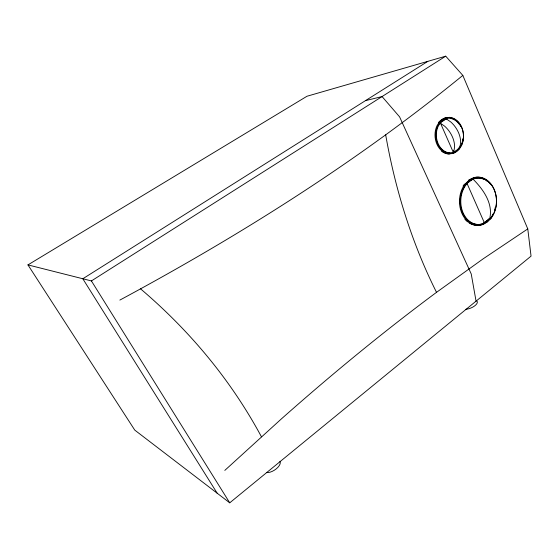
<?xml version="1.0" encoding="UTF-8"?>
<svg xmlns="http://www.w3.org/2000/svg" width="559" height="559" viewBox="0 0 559 559"><rect width="100%" height="100%" fill="white"/><g stroke="black" fill="none" stroke-linecap="round" stroke-linejoin="round"><path stroke-width="0.84" d="M458.988 148.233L456.13 150.923L452.895 152.523M445.949 117.711A22.563 17.539 86.2 0 0 439.15 122.309L438.563 122.414A22.542 17.525 86.2 0 1 445.355 117.823L449.457 117.334A18.321 14.248 85.9 0 1 461.65 145.305L459.533 148.771A19.481 15.149 85.9 0 1 452.881 153.452L452.287 153.522A19.46 15.142 85.9 0 0 458.932 148.841L461.049 145.382A18.3 14.241 85.9 0 0 462.286 141.832M458.373 148.268L459.568 148.114L461.636 144.739A17.406 13.535 86 0 0 450.058 118.166C444.615 117.942 439.821 121.492 437.599 126.313A17.392 13.521 85.9 0 0 437.564 143.782A17.392 13.521 85.9 0 0 449.401 152.991L453.384 152.467L440.317 122.812L439.143 123.015M439.15 122.309L436.963 125.81A18.321 14.248 85.9 0 0 436.921 144.215A18.321 14.248 85.9 0 0 449.401 153.921M490.662 217.556L487.022 221.252L483.856 223.013L484.464 223.013L467.149 183.715L465.947 183.792L468.749 181.06L474.318 178.705A23.261 17.846 -89.4 0 1 494.149 189.655A23.261 17.846 -89.4 0 1 491.277 217.549L490.341 218.499L489.118 218.506M490.529 218.178L486.742 222.021L482.326 224.487A24.114 18.517 -89.4 0 1 472.76 224.662M467.149 183.715L466.178 184.666A23.261 17.846 -89.4 0 0 463.138 212.916A23.261 17.846 -89.4 0 0 483.367 223.628L484.464 223.013M224.802 470.405L281.589 418.719A2830.895 896.259 -63 0 1 436.523 292.336L483.297 258.733L527.78 228.904L462.824 75.402L445.726 56.173L306.989 96.246L27.95 264.896L134.782 430.123L229.735 502.827L531.05 256.127L527.78 228.904M462.824 75.402C356.719 161.998 240.328 235.248 119.864 300.085M466.548 183.757L472.593 179.334M446.914 119.158L446.634 118.529L440.317 122.812L438.193 126.215A17.406 13.535 86 0 0 438.158 143.698A17.406 13.535 86 0 0 449.995 152.914M27.95 264.896L91.41 280.925L445.726 56.173M427.838 61.343L82.816 278.759L217.185 493.213M468.4 180.271L471.726 178.538M365.467 100.648L382.063 96.56L399.573 116.838L471.237 273.973L476.058 301.147M445.446 118.746L446.634 118.529M452.881 153.452L448.807 153.991A18.3 14.241 85.9 0 1 441.645 151.286M458.932 148.841L459.533 148.771M452.196 152.614L453.384 152.467M445.355 117.823L448.863 117.446A18.3 14.241 85.9 0 1 460.784 126.593M489.523 219.205L490.138 219.198M483.5 223.831L484.115 223.831M91.41 280.925L229.735 502.827M459.323 147.548L459.568 148.114M473.2 179.285C482.941 189.152 492.87 202.784 489.943 217.57L490.341 218.499M484.429 179.537A23.233 17.839 -89.4 0 0 473.711 178.747L469.35 181.018L465.577 184.701A23.233 17.839 -89.4 0 0 461.517 210.219A23.233 17.839 -89.4 0 0 478.162 224.494M485.855 180.333A23.233 17.839 -89.4 0 1 487.21 181.291M482.759 223.628A23.233 17.839 -89.4 0 1 478.937 224.459M477.079 301.315A8.217 3.41 -23.1 0 1 474.36 306.115A8.217 3.41 -23.1 0 1 465.801 309.302M279.968 461.413A9.265 4.451 -32.7 0 1 276.3 468.826A9.265 4.451 -32.7 0 1 266.384 472.537M450.163 118.34A17.392 13.521 85.9 0 1 458.967 123.916M140.505 288.8A1290.759 788.029 -24.7 0 1 261.451 436.803M436.523 292.336A419.998 268.467 86.8 0 1 385.675 134.803M462.824 138.786A18.3 14.241 85.9 0 1 462.607 140.33M472.928 177.916A24.114 18.517 -89.4 0 1 490.704 184.421M495.26 207.48A24.114 18.517 -89.4 0 1 494.617 210.009M493.08 213.978A24.114 18.517 -89.4 0 1 490.998 217.542M471.985 224.383A24.114 18.517 -89.4 0 1 468.973 222.817M467.666 221.874A24.114 18.517 -89.4 0 1 464.878 219.149M463.062 186.119A24.114 18.517 -89.4 0 1 464.48 184.093M453.866 150.581L452.944 152.502L456.291 150.685L458.96 148.268L459.896 146.346A19.404 11.949 56.2 0 0 450.889 122.058L445.963 118.662L439.814 122.826L444.74 126.25A19.481 11.83 56.1 0 1 453.866 150.581M491.144 218.178L487.357 222.021L482.934 224.487A24.135 18.531 -89.4 0 1 461.923 213.384A24.135 18.531 -89.4 0 1 465.081 184.051L469.001 180.229L473.536 177.867A24.135 18.531 -89.4 0 1 494.114 189.235A24.135 18.531 -89.4 0 1 491.144 218.178M489.733 218.499L483.856 223.013L489.733 218.499"/></g></svg>
